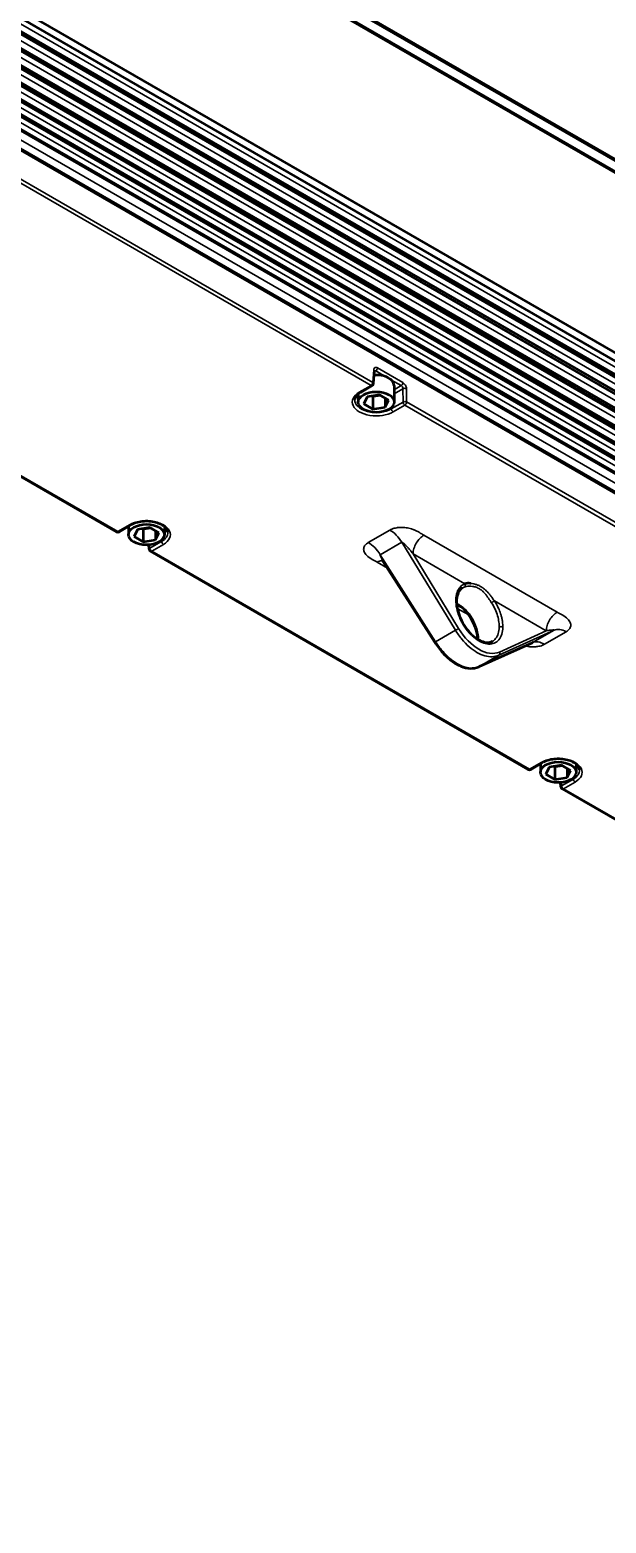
# Model space of a CAD drawing. Header units: millimetres. Extents: x 0 to 3000, y 0 to 3000.
# Drawn here: x 2235.2 to 2348.1, y 497.6 to 790.1 of the extents above; entities that cross this region are included whole.
import ezdxf

# ---------------------------------------------------------------- set-up
doc = ezdxf.new("R2010")
doc.units = ezdxf.units.MM
doc.layers.add('Visible (ANSI)', color=7, linetype='Continuous', lineweight=50)
doc.layers.add('Visible Narrow (ANSI)', color=7, linetype='Continuous', lineweight=35)

msp = doc.modelspace()

# ---------------------------------------------------------------- linework, layer by layer
at = {"layer": 'Visible (ANSI)'}
for p, q in [((1993.4059, 970.4767), (2700.5127, 562.2284)), ((1996.8943, 966.0764), (2702.5868, 558.6446)), ((1997.3616, 930.3287), (2703.0542, 522.8969)), ((2701.5361, 519.5313), (1994.6941, 927.6267)), ((2701.8845, 521.9415), (1996.1919, 929.3733)), ((2701.233, 516.448), (1994.3325, 924.5771)), ((2700.8872, 513.3193), (1993.9632, 921.462)), ((2700.4517, 510.1614), (1993.5849, 918.2711)), ((2700.2323, 506.9877), (1993.3261, 915.1202)), ((2700.2323, 504.0721), (1993.3212, 912.2074)), ((2700.2323, 501.1222), (1993.3212, 909.2575)), ((2200.947, 785.3629), (2491.1685, 617.8035)), ((2300.8213, 746.9568), (2300.8212, 746.9568)), ((2301.6696, 746.4671), (2301.6695, 746.4671)), ((2303.005, 745.6961), (2303.005, 745.696)), ((2303.5567, 745.3775), (2303.5567, 745.3776)), ((2178.9281, 734.1045), (2252.2068, 691.797)), ((2302.5261, 720.8116), (2302.7145, 723.282)), ((2302.5742, 723.5522), (2302.5741, 723.5522)), ((2302.6169, 723.7228), (2302.617, 723.7228)), ((2302.6169, 723.7227), (2302.617, 723.7227)), ((2299.9782, 719.0891), (2302.2775, 720.4166)), ((2306.5403, 720.4676), (2306.5403, 717.2016)), ((2299.5403, 718.7907), (2299.5403, 717.2016)), ((2301.2726, 718.2222), (2300.6255, 716.828)), ((2302.3933, 715.8074), (2300.6255, 716.828)), ((2303.6874, 718.5958), (2301.2726, 718.2222)), ((2302.3933, 718.2569), (2302.2038, 718.3663)), ((2303.8769, 718.4864), (2302.3933, 718.2569)), ((2302.3933, 718.2569), (2302.3933, 715.8074)), ((2303.6874, 718.5958), (2305.4552, 717.5752)), ((2304.8081, 717.9487), (2304.8081, 716.181)), ((2304.8081, 716.181), (2305.4552, 717.5752)), ((2302.3933, 715.8074), (2304.8081, 716.181)), ((2252.7068, 691.797), (2255.0062, 693.1245)), ((2254.5683, 692.8717), (2254.5683, 691.237)), ((2256.3006, 692.2576), (2255.6535, 690.8634)), ((2257.4213, 689.8428), (2255.6535, 690.8634)), ((2258.7154, 692.6312), (2256.3006, 692.2576)), ((2257.4213, 692.2923), (2257.2318, 692.4017)), ((2258.9049, 692.5218), (2257.4213, 692.2923)), ((2257.4213, 692.2923), (2257.4213, 689.8428)), ((2257.4213, 689.8428), (2259.8361, 690.2164)), ((2258.7154, 692.6312), (2260.4832, 691.6106)), ((2259.8361, 691.9841), (2259.8361, 690.2164)), ((2259.8361, 690.2164), (2260.4832, 691.6106)), ((2261.5683, 692.8261), (2261.5683, 691.237)), ((2258.5826, 688.3681), (2258.5177, 689.233)), ((2258.8312, 687.9724), (2332.817, 645.2567)), ((2314.4938, 670.1548), (2304.4194, 686.0038)), ((2320.1559, 681.5058), (2320.1564, 681.5056)), ((2320.4744, 681.322), (2320.4745, 681.322)), ((2320.844, 681.1086), (2320.844, 681.1086)), ((2325.1202, 678.6397), (2325.1205, 678.6396)), ((2318.6672, 677.7202), (2318.6669, 677.7204)), ((2326.4318, 677.8825), (2326.4319, 677.8824)), ((2327.7003, 673.1831), (2327.7003, 673.1831)), ((2327.7175, 673.1778), (2327.7173, 673.1779)), ((2327.8313, 673.1074), (2327.8312, 673.1075)), ((2327.8314, 673.112), (2327.8313, 673.1121)), ((2337.0171, 674.5516), (2337.0171, 674.5516)), ((2333.6153, 670.0717), (2323.1198, 665.3489)), ((2340.6127, 672.4757), (2340.6134, 672.4752)), ((2322.3295, 668.4527), (2322.3295, 668.4527)), ((2333.317, 645.2567), (2335.6164, 646.5842)), ((2335.1785, 646.3314), (2335.1785, 644.6967)), ((2336.9108, 645.7173), (2336.2637, 644.3231)), ((2338.0315, 643.3025), (2336.2637, 644.3231)), ((2339.3256, 646.0909), (2336.9108, 645.7173)), ((2338.0315, 645.752), (2337.842, 645.8614)), ((2339.515, 645.9815), (2338.0315, 645.752)), ((2338.0315, 645.752), (2338.0315, 643.3025)), ((2338.0315, 643.3025), (2340.4463, 643.6761)), ((2339.3256, 646.0909), (2341.0933, 645.0703)), ((2340.4463, 645.4438), (2340.4463, 643.6761)), ((2340.4463, 643.6761), (2341.0933, 645.0703)), ((2342.1785, 646.2858), (2342.1785, 644.6967)), ((2339.1927, 641.8277), (2339.1279, 642.6927)), ((2339.4413, 641.4321), (2412.7201, 599.1246))]:
    msp.add_line(p, q, dxfattribs=at)
for centre, start, end in [((2302.0275, 720.8496), 300, 355.637023), ((2252.4568, 692.23), 240, 300), ((2259.0812, 688.4054), 184.287627, 240), ((2333.067, 645.6897), 240, 300), ((2339.6913, 641.8651), 184.287627, 240)]:
    msp.add_arc(centre, 0.5, start, end, dxfattribs=at)
for centre, major_axis, ratio, start_param, end_param in [((2333.5873, 727.1445), (-2.15, 0), 0.57735027, 4.9628497, 4.96291165), ((2333.5873, 727.1445), (2.15, 0), 0.57735027, 6.03266237, 6.03272432), ((2303.0403, 720.4676), (3.5, 0), 0.57735027, 0, 1.68168035), ((2302.216, 723.3201), (0.4986, -0.038), 0.58628494, 0, 0.00021586)]:
    msp.add_ellipse(centre, major_axis=major_axis, ratio=ratio, start_param=start_param, end_param=end_param, dxfattribs=at)
for centre in [(2303.0403, 717.2016), (2258.0683, 691.237), (2338.6785, 644.6967)]:
    msp.add_ellipse(centre, major_axis=(-3.5, 0), ratio=0.57735027, dxfattribs=at)
for points, knots in [([(2302.7279, 723.3479), (2302.7279, 723.3479), (2302.7267, 723.3457), (2302.7216, 723.3305), (2302.7167, 723.3104), (2302.7145, 723.2821)], [0.029042018, 0.029042018, 0.029042018, 0.029042018, 0.0384539349, 0.0384539349, 0.0549774322, 0.0549774322, 0.0549774322, 0.0549774322]), ([(2299.9782, 719.0891), (2299.8316, 719.0045), (2299.6982, 718.9147), (2299.4606, 718.7289), (2299.3565, 718.6327), (2299.1787, 718.4385), (2299.1052, 718.3405), (2298.9877, 718.1465), (2298.9437, 718.0505), (2298.882, 717.8622), (2298.8643, 717.7698), (2298.8584, 717.678)], [0, 0, 0, 0, 0.149666356, 0.149666356, 0.299332712, 0.299332712, 0.448999068, 0.448999068, 0.598665424, 0.598665424, 0.74833178, 0.74833178, 0.74833178, 0.74833178]), ([(2262.2503, 691.7134), (2262.2336, 691.9733), (2262.1219, 692.2459), (2261.7113, 692.7236), (2261.4705, 692.9229), (2260.8829, 693.2719), (2260.5407, 693.4229), (2259.7797, 693.6627), (2259.3603, 693.7509), (2258.4876, 693.8512), (2258.034, 693.8627), (2257.1431, 693.8062), (2256.706, 693.7382), (2255.8981, 693.5323), (2255.5269, 693.3949), (2255.1374, 693.1978), (2255.0705, 693.1617), (2255.0062, 693.1245)], [3.9640572, 3.9640572, 3.9640572, 3.9640572, 4.38766095, 4.38766095, 4.69830222, 4.69830222, 4.99817432, 4.99817432, 5.30123491, 5.30123491, 5.60713003, 5.60713003, 5.9134024, 5.9134024, 6.21745316, 6.21745316, 6.28318531, 6.28318531, 6.28318531, 6.28318531]), ([(2304.416, 686.0093), (2304.3772, 686.0699), (2304.3381, 686.1254), (2304.2667, 686.2186), (2304.2341, 686.2574), (2304.1661, 686.333), (2304.1385, 686.3584), (2304.1233, 686.3717), (2304.1215, 686.3732), (2304.1215, 686.3732)], [0.000892729, 0.000892729, 0.000892729, 0.000892729, 0.029581077, 0.029581077, 0.056197911, 0.056197911, 0.095876529, 0.095876529, 0.107851993, 0.107851993, 0.107851993, 0.107851993]), ([(2321.5492, 681.6848), (2321.5074, 681.6892), (2321.4663, 681.6929), (2321.426, 681.6959), (2321.2663, 681.7077), (2321.1179, 681.7093), (2320.9795, 681.7025), (2320.9388, 681.7005), (2320.8989, 681.6978), (2320.8599, 681.6944), (2320.697, 681.6801), (2320.5483, 681.6535), (2320.4139, 681.6154)], [0.8, 0.8, 0.8, 0.8, 0.818218115, 0.818218115, 0.818218115, 0.890311709, 0.890311709, 0.890311709, 0.911496938, 0.911496938, 0.911496938, 1, 1, 1, 1]), ([(2319.938, 680.8132), (2319.6039, 680.6201), (2319.3232, 680.3083), (2318.9406, 679.4924), (2318.8237, 678.9998), (2318.7894, 678.3776), (2318.7868, 678.3047), (2318.7857, 678.2309)], [0, 0, 0, 0, 0.2353689, 0.2353689, 0.447699664, 0.447699664, 0.475382568, 0.475382568, 0.475382568, 0.475382568]), ([(2318.7857, 678.2309), (2318.7781, 677.7246), (2318.8395, 677.1631), (2319.0939, 676.027), (2319.2885, 675.4383), (2319.7902, 674.2912), (2320.1054, 673.7192), (2320.8147, 672.6712), (2321.2177, 672.1822), (2322.0565, 671.3506), (2322.5032, 670.9964), (2323.3712, 670.4683), (2323.8048, 670.2848), (2324.5979, 670.0961), (2324.9677, 670.0872), (2325.4794, 670.1923), (2325.6556, 670.2586), (2325.8185, 670.352)], [0, 0, 0, 0, 0.18998798, 0.18998798, 0.37809609, 0.37809609, 0.56919177, 0.56919177, 0.76068625, 0.76068625, 0.95152536, 0.95152536, 1.13989818, 1.13989818, 1.32780805, 1.32780805, 1.44258564, 1.44258564, 1.44258564, 1.44258564]), ([(2321.2443, 675.4005), (2320.9571, 675.8252), (2320.6048, 676.2069), (2319.8207, 676.9225), (2319.3752, 677.2545), (2318.9015, 677.5696), (2318.854, 677.6008), (2318.8066, 677.6313)], [0, 0, 0, 0, 0.154417656, 0.154417656, 0.327652199, 0.327652199, 0.346997517, 0.346997517, 0.346997517, 0.346997517]), ([(2322.9289, 670.7374), (2322.9105, 671.1809), (2322.839, 671.6632), (2322.5799, 672.7095), (2322.3747, 673.2901), (2321.8721, 674.3841), (2321.575, 674.9114), (2321.2443, 675.4006)], [0.018839006, 0.018839006, 0.018839006, 0.018839006, 0.18506465, 0.18506465, 0.373278048, 0.373278048, 0.551075356, 0.551075356, 0.551075356, 0.551075356]), ([(2314.4938, 670.1548), (2314.9509, 669.4357), (2315.4658, 668.7579), (2316.5717, 667.5383), (2317.1626, 666.9965), (2318.378, 666.0931), (2319.0023, 665.7313), (2320.2435, 665.2218), (2320.8609, 665.0738), (2322.0455, 665.0226), (2322.6137, 665.1212), (2323.1198, 665.3489)], [0.8426494, 0.8426494, 0.8426494, 0.8426494, 1.13390803, 1.13390803, 1.42516667, 1.42516667, 1.7164253, 1.7164253, 2.00768394, 2.00768394, 2.29894033, 2.29894033, 2.29894033, 2.29894033]), ([(2333.6976, 670.1035), (2333.6976, 670.1035), (2333.6973, 670.1034), (2333.6939, 670.1025), (2333.6841, 670.0994), (2333.656, 670.0891), (2333.6371, 670.0815), (2333.6157, 670.0718)], [0.3704836042, 0.3704836042, 0.3704836042, 0.3704836042, 0.3737468937, 0.3737468937, 0.3911451298, 0.3911451298, 0.4095024998, 0.4095024998, 0.4095024998, 0.4095024998]), ([(2342.8604, 645.1731), (2342.8437, 645.433), (2342.7321, 645.7056), (2342.3214, 646.1833), (2342.0807, 646.3826), (2341.4931, 646.7316), (2341.1508, 646.8826), (2340.3898, 647.1224), (2339.9705, 647.2106), (2339.0978, 647.3109), (2338.6441, 647.3224), (2337.7533, 647.2659), (2337.3162, 647.1979), (2336.5082, 646.992), (2336.1371, 646.8546), (2335.7476, 646.6575), (2335.6807, 646.6214), (2335.6164, 646.5842)], [3.9640572, 3.9640572, 3.9640572, 3.9640572, 4.38766095, 4.38766095, 4.69830222, 4.69830222, 4.99817432, 4.99817432, 5.30123491, 5.30123491, 5.60713003, 5.60713003, 5.9134024, 5.9134024, 6.21745316, 6.21745316, 6.28318531, 6.28318531, 6.28318531, 6.28318531])]:
    msp.add_open_spline(points, degree=3, knots=knots, dxfattribs=at)
for points in [[(2319.938, 680.8132), (2319.9382, 680.8134), (2319.9385, 680.8135), (2319.9387, 680.8136)], [(2325.825, 670.3559), (2325.8229, 670.3546), (2325.8207, 670.3534), (2325.8185, 670.3521)], [(2333.6153, 670.0717), (2333.6154, 670.0718), (2333.6155, 670.0718), (2333.6157, 670.0719)]]:
    msp.add_open_spline(points, degree=3, dxfattribs=at)
at = {"layer": 'Visible Narrow (ANSI)'}
for p, q in [((2700.8935, 561.6464), (1993.7867, 969.8947)), ((2702.8795, 558.1719), (1997.187, 965.6037)), ((1994.9791, 930.0307), (2701.9799, 521.8436)), ((1994.6471, 927.2306), (2701.7335, 518.994)), ((1994.852, 928.959), (2701.5577, 520.9423)), ((1994.3224, 924.1459), (2701.4291, 515.8976)), ((1994.4928, 925.9293), (2701.2812, 517.8649)), ((1994.6202, 927.0033), (2701.7122, 518.7636)), ((1994.127, 922.8438), (2700.9532, 514.7576)), ((1994.2994, 923.9274), (2701.4062, 515.679)), ((1993.7508, 919.6706), (2700.6, 511.571)), ((1993.9407, 920.7109), (2701.0475, 512.4626)), ((1993.9751, 921.0039), (2701.0818, 512.7556)), ((1993.395, 916.4934), (2700.1845, 508.4283)), ((1993.5041, 917.546), (2700.6109, 509.2977)), ((2700.6462, 509.5955), (1993.5394, 917.8438)), ((1993.3212, 913.4748), (2700.0715, 505.4323)), ((2700.4341, 506.5418), (1993.3273, 914.7901)), ((1993.3273, 914.5904), (2700.4341, 506.3422)), ((1993.3212, 910.5249), (2700.0715, 502.4825)), ((2700.4341, 503.6261), (1993.3273, 911.8744)), ((1993.3273, 911.6406), (2700.4341, 503.3923)), ((2700.4341, 500.6763), (1993.3273, 908.9246)), ((1993.3273, 907.1185), (2700.4341, 498.8702)), ((2699.7269, 497.6455), (1992.6486, 905.8774)), ((2491.2718, 617.5602), (2201.0503, 785.1196)), ((2229.1021, 763.3469), (2302.3808, 721.0394)), ((2302.0275, 720.4414), (2228.7488, 762.7489)), ((2179.1781, 734.1292), (2252.4553, 691.8264)), ((2302.5693, 723.5098), (2302.3808, 721.0394)), ((2302.9455, 723.2914), (2302.7046, 723.1523)), ((2304.8269, 722.2052), (2302.9455, 723.2914)), ((2303.2988, 723.8894), (2308.2847, 721.0108)), ((2299.7282, 719.1139), (2302.0275, 720.4414)), ((2307.9314, 720.4128), (2306.0501, 721.499)), ((2306.5403, 719.6097), (2307.9314, 720.4128)), ((2308.261, 719.8086), (2306.5403, 718.8152)), ((2308.261, 719.8086), (2308.2988, 717.2076)), ((2309.0052, 717.2148), (2308.9674, 719.8159)), ((2305.9994, 715.88), (2308.2988, 717.2076)), ((2308.6518, 716.6168), (2306.3525, 715.2893)), ((2382.63, 673.9022), (2308.6518, 716.6168)), ((2309.0052, 717.2148), (2382.991, 674.4991)), ((2305.9891, 716.1131), (2305.9994, 715.88)), ((2252.4553, 691.8264), (2254.7562, 693.1493)), ((2301.4922, 689.6941), (2305.7127, 692.1308)), ((2312.3719, 691.1145), (2338.4662, 676.0488)), ((2258.7281, 688.5879), (2258.6787, 689.2472)), ((2258.7281, 688.5879), (2261.0274, 689.9154)), ((2261.3805, 689.3247), (2259.0889, 687.9965)), ((2259.089, 687.9964), (2333.0655, 645.2861)), ((2261.0274, 689.9154), (2261.0171, 690.1485)), ((2308.0653, 689.7375), (2303.8448, 687.3008)), ((2314.6806, 670.2541), (2303.8448, 687.3008)), ((2308.0653, 689.7375), (2318.5689, 672.4991)), ((2320.4139, 681.6154), (2310.2507, 687.4831)), ((2319.1578, 672.865), (2310.2507, 687.4831)), ((2305.2509, 684.6958), (2303.2526, 685.8495)), ((2324.574, 680.2573), (2324.5737, 680.2574)), ((2318.6527, 677.9065), (2318.6525, 677.9066)), ((2321.1732, 675.503), (2318.9232, 676.802)), ((2336.3452, 672.4174), (2326.182, 678.2852)), ((2321.5855, 675.2649), (2321.5854, 675.265)), ((2337.2623, 674.921), (2337.2624, 674.921)), ((2314.6806, 670.2541), (2318.5689, 672.4991)), ((2333.6536, 670.0907), (2323.1499, 665.3644)), ((2327.0383, 667.6093), (2337.874, 672.5274)), ((2336.3452, 672.4174), (2327.1565, 668.2469)), ((2327.6365, 671.7713), (2327.6364, 671.7714)), ((2333.6536, 670.0907), (2337.874, 672.5274)), ((2340.2266, 672.2042), (2336.0062, 669.7675)), ((2322.3434, 668.4436), (2322.3434, 668.4436)), ((2327.0383, 667.6093), (2323.1499, 665.3644)), ((2332.1946, 669.4308), (2332.1938, 669.4303)), ((2333.0655, 645.2861), (2335.3664, 646.609)), ((2341.6376, 643.3751), (2341.6273, 643.6082)), ((2339.3383, 642.0476), (2339.2888, 642.7069)), ((2339.3383, 642.0476), (2341.6376, 643.3751)), ((2341.9907, 642.7844), (2339.6991, 641.4562)), ((2339.6992, 641.4561), (2412.9685, 599.154))]:
    msp.add_line(p, q, dxfattribs=at)
for centre, major_axis, ratio, start_param, end_param in [((2302.216, 723.3201), (0.4986, -0.038), 0.58628494, 0.00021591, 0.82878149), ((2302.9455, 723.6997), (-0.25, -0.433), 0.57735027, 0.78539738, 2.32131032), ((2302.0275, 720.8496), (0.25, 0.433), 0.57735027, 3.92699082, 5.46288056), ((2302.0275, 720.8496), (0.25, -0.433), 0.57735027, 5.49778714, 6.28318531), ((2302.0275, 720.8496), (0.4986, -0.038), 0.58628494, 0, 0.82880449), ((2307.9314, 720.8211), (0.25, 0.433), 0.57735027, 3.92699529, 5.46289863), ((2308.6141, 719.6261), (-0.4999, -0.0073), 0.52588929, 3.91991518, 5.48886221), ((2303.0403, 717.2016), (-4.6841, 0), 0.57735027, 5.49778714, 8.6393798), ((2303.0403, 717.5885), (-4.1848, 0), 0.57735027, 6.24611892, 8.6393798), ((2299.7282, 719.5221), (0.25, -0.433), 0.57735027, 5.49778714, 6.28318531), ((2308.6518, 717.0251), (0.4999, 0.0073), 0.52588929, 0.77830026, 2.34727009), ((2308.6518, 717.0251), (-0.25, 0.433), 0.57735027, 0.83775804, 2.35619449), ((2308.6518, 717.0251), (-0.25, -0.433), 0.57735027, 0.78539816, 2.32128791), ((2306.3525, 715.6975), (0.25, -0.433), 0.57735027, 3.97935069, 5.49778714), ((2258.0683, 691.237), (4.6841, 0), 0.57735027, 5.49778714, 8.6393798), ((2254.7562, 693.5575), (0.25, -0.433), 0.57735027, 5.49778714, 6.28318531), ((2252.4568, 692.23), (-0.25, -0.433), 0.57735027, 0, 0.78539816), ((2252.4568, 692.23), (0.25, -0.433), 0.57735027, 5.49778714, 6.28318531), ((2258.0683, 691.6239), (4.1848, 0), 0.57735027, 5.49778714, 6.32025169), ((2305.7127, 688.0483), (-2.5, 4.3301), 0.57735027, 4.76973969, 5.49778714), ((2259.0812, 688.4054), (-0.4986, -0.0374), 0.5661326, 5.45589936, 6.28318531), ((2259.0812, 688.4054), (0.25, -0.433), 0.57735027, 3.97935069, 5.49778714), ((2259.0812, 688.4054), (-0.25, -0.433), 0.57735027, 0, 0.78539816), ((2261.3805, 689.733), (-0.25, 0.433), 0.57735027, 0.83775804, 2.35619449), ((2301.4922, 685.6116), (2.5, -4.3301), 0.57735027, 1.62814704, 2.35619449), ((2318.8042, 672.668), (0.427, 0.2602), 0.05348432, 4.0964852, 5.65453348), ((2323.2354, 675.78), (4.1367, -7.4241), 0.58733807, 4.77852086, 6.23481591), ((2340.2266, 668.1217), (-2.5, 4.3301), 0.57735027, 5.49778714, 6.22583459), ((2314.9158, 670.423), (-0.422, -0.2682), 0.04007304, 0.00001276, 0.95425082), ((2336.0062, 665.685), (-2.5, 4.3301), 0.57735027, 5.49778714, 6.22583459), ((2326.803, 668.0499), (0.2067, -0.4553), 0.80839505, 0.07943703, 1.63747499), ((2322.9146, 665.8049), (0.2052, -0.456), 0.82180579, 0, 0.08232467), ((2338.6785, 644.6967), (4.6841, 0), 0.57735027, 5.49778714, 8.6393798), ((2335.3664, 647.0172), (0.25, -0.433), 0.57735027, 5.49778714, 6.28318531), ((2333.067, 645.6897), (-0.25, -0.433), 0.57735027, 0, 0.78539816), ((2333.067, 645.6897), (0.25, -0.433), 0.57735027, 5.49778714, 6.28318531), ((2338.6785, 645.0836), (4.1848, 0), 0.57735027, 5.49778714, 6.32025169), ((2339.6913, 641.8651), (-0.4986, -0.0374), 0.5661326, 5.45589936, 6.28318531), ((2339.6913, 641.8651), (0.25, -0.433), 0.57735027, 3.97935069, 5.49778714), ((2339.6913, 641.8651), (-0.25, -0.433), 0.57735027, 0, 0.78539816), ((2341.9907, 643.1927), (-0.25, 0.433), 0.57735027, 0.83775804, 2.35619449)]:
    msp.add_ellipse(centre, major_axis=major_axis, ratio=ratio, start_param=start_param, end_param=end_param, dxfattribs=at)
for points, knots in [([(2303.2988, 723.8894), (2303.204, 723.9421), (2303.0282, 724.0039), (2302.794, 723.9635), (2302.6276, 723.7954), (2302.5793, 723.6171), (2302.5693, 723.5098)], [0, 0, 0, 0, 0.25, 0.5, 0.75, 0.99998113, 0.99998113, 0.99998113, 0.99998113]), ([(2302.7212, 723.327), (2302.7258, 723.3286), (2302.7305, 723.3301), (2302.7353, 723.3313), (2302.7518, 723.3357), (2302.7691, 723.338), (2302.787, 723.3381), (2302.8037, 723.3383), (2302.8209, 723.3366), (2302.8384, 723.3332), (2302.8556, 723.3298), (2302.873, 723.3247), (2302.8906, 723.3179), (2302.9089, 723.3108), (2302.9273, 723.302), (2302.9455, 723.2914)], [0.559804132, 0.559804132, 0.559804132, 0.559804132, 0.591083148, 0.591083148, 0.591083148, 0.699025802, 0.699025802, 0.699025802, 0.799407975, 0.799407975, 0.799407975, 0.897823619, 0.897823619, 0.897823619, 1, 1, 1, 1]), ([(2307.9314, 720.4128), (2308.0208, 720.3612), (2308.1076, 720.2669), (2308.1681, 720.1561), (2308.2285, 720.0453), (2308.2626, 719.9179), (2308.261, 719.8086)], [0.000003515, 0.000003515, 0.000003515, 0.000003515, 0.5, 0.5, 0.5, 1, 1, 1, 1]), ([(2308.9674, 719.8159), (2308.9658, 719.93), (2308.927, 720.1583), (2308.7771, 720.5094), (2308.5529, 720.8133), (2308.3795, 720.956), (2308.2847, 721.0108)], [0.000035716, 0.000035716, 0.000035716, 0.000035716, 0.25, 0.5, 0.75, 1, 1, 1, 1]), ([(2312.3719, 691.1145), (2312.1974, 691.2152), (2312.0207, 691.3358), (2311.8072, 691.4714), (2311.7265, 691.5227), (2311.6406, 691.5762), (2311.5453, 691.6323), (2311.5102, 691.653), (2311.4743, 691.674), (2311.4372, 691.6953), (2311.2971, 691.7758), (2311.1424, 691.8604), (2310.9788, 691.9416), (2310.8132, 692.0237), (2310.6383, 692.1025), (2310.4621, 692.1732), (2310.4033, 692.1968), (2310.3444, 692.2195), (2310.2854, 692.2413), (2310.1689, 692.2844), (2310.0513, 692.3235), (2309.9349, 692.3586), (2309.5943, 692.4613), (2309.264, 692.5294), (2308.9568, 692.5766), (2308.9434, 692.5787), (2308.93, 692.5807), (2308.9167, 692.5827), (2308.5783, 692.6327), (2308.2706, 692.6553), (2307.9449, 692.6512), (2307.8896, 692.6505), (2307.834, 692.649), (2307.7777, 692.6465), (2307.5452, 692.6362), (2307.2984, 692.6133), (2307.0653, 692.5771), (2306.8962, 692.5509), (2306.7342, 692.5178), (2306.5852, 692.4804), (2306.2309, 692.3915), (2305.9591, 692.273), (2305.7127, 692.1308)], [0, 0, 0, 0, 0.120958452, 0.120958452, 0.120958452, 0.166666667, 0.166666667, 0.166666667, 0.18351393, 0.18351393, 0.18351393, 0.24728406, 0.24728406, 0.24728406, 0.311820336, 0.311820336, 0.311820336, 0.333333333, 0.333333333, 0.333333333, 0.375797699, 0.375797699, 0.375797699, 0.5, 0.5, 0.5, 0.505426963, 0.505426963, 0.505426963, 0.64329538, 0.64329538, 0.64329538, 0.666666667, 0.666666667, 0.666666667, 0.76326386, 0.76326386, 0.76326386, 0.833333333, 0.833333333, 0.833333333, 0.999999992, 0.999999992, 0.999999992, 0.999999992]), ([(2312.3719, 691.1145), (2312.0972, 690.956), (2311.8226, 690.7351), (2311.5685, 690.4682), (2311.3144, 690.2015), (2311.0807, 689.8888), (2310.8848, 689.5535), (2310.689, 689.2183), (2310.531, 688.8604), (2310.4226, 688.5065), (2310.3142, 688.1527), (2310.2555, 687.8029), (2310.2507, 687.4831)], [0, 0, 0, 0, 0.25005877, 0.25005877, 0.25005877, 0.5000371, 0.5000371, 0.5000371, 0.75001542, 0.75001542, 0.75001542, 1, 1, 1, 1]), ([(2301.4922, 689.6941), (2301.2354, 689.5458), (2300.8249, 689.2196), (2300.5356, 688.4976), (2300.6402, 687.9078), (2301.072, 687.168), (2302.2766, 686.3227), (2302.963, 686.0168), (2303.2526, 685.8495)], [0.000000009, 0.000000009, 0.000000009, 0.000000009, 0.166666667, 0.333333333, 0.5, 0.666666667, 0.833333333, 1, 1, 1, 1]), ([(2304.4194, 686.0038), (2304.3854, 686.0574), (2304.3201, 686.1623), (2304.2368, 686.301), (2304.1644, 686.4264), (2304.1022, 686.5385), (2304.0486, 686.6384), (2304.0031, 686.7265), (2303.9647, 686.8045), (2303.9337, 686.8702), (2303.9048, 686.9363), (2303.8938, 686.9605), (2303.8381, 687.105), (2303.8159, 687.1927), (2303.8108, 687.2453), (2303.8297, 687.2828), (2303.8448, 687.3008)], [0.336742736, 0.336742736, 0.336742736, 0.336742736, 0.380952381, 0.428571429, 0.476190476, 0.523809524, 0.571428571, 0.619047619, 0.666666667, 0.714285714, 0.761904762, 0.80952381, 0.857142857, 0.904761905, 0.952380952, 1, 1, 1, 1]), ([(2303.2526, 685.8495), (2303.5272, 686.008), (2303.8018, 686.1042), (2304.0559, 686.1309), (2304.1513, 686.1409), (2304.2438, 686.1411), (2304.3325, 686.1317)], [0, 0, 0, 0, 0.249995077, 0.249995077, 0.249995077, 0.343811414, 0.343811414, 0.343811414, 0.343811414]), ([(2320.4139, 681.6154), (2320.0438, 681.4834), (2319.7334, 681.2723), (2319.4741, 680.9801), (2319.2148, 680.6879), (2319.0065, 680.3146), (2318.8646, 679.888), (2318.7228, 679.4613), (2318.6475, 678.9813), (2318.6392, 678.4356)], [0, 0, 0, 0, 0.33333333, 0.33333333, 0.33333333, 0.66666667, 0.66666667, 0.66666667, 1, 1, 1, 1]), ([(2320.2822, 680.9724), (2320.2951, 680.9799), (2320.3349, 681.0067), (2320.3917, 681.0656), (2320.4401, 681.1526), (2320.4671, 681.2424), (2320.4783, 681.339), (2320.4705, 681.4503), (2320.4451, 681.5447), (2320.4218, 681.5989), (2320.4139, 681.6154)], [0, 0, 0, 0, 0.0652391, 0.21015935, 0.3550796, 0.49999985, 0.6449201, 0.78984035, 0.93476061, 1, 1, 1, 1]), ([(2326.182, 678.2852), (2326.0815, 678.4228), (2325.9832, 678.5583), (2325.8861, 678.6909), (2325.8556, 678.7326), (2325.8252, 678.774), (2325.7948, 678.8152), (2325.7125, 678.9269), (2325.6309, 679.0363), (2325.5495, 679.1429), (2325.4411, 679.2851), (2325.333, 679.4223), (2325.2242, 679.5538), (2325.2051, 679.577), (2325.186, 679.5999), (2325.1668, 679.6227), (2325.0228, 679.7935), (2324.8769, 679.9542), (2324.7271, 680.1062), (2324.6985, 680.1352), (2324.6698, 680.1639), (2324.6409, 680.1923), (2324.5082, 680.3227), (2324.3721, 680.4467), (2324.2312, 680.5648), (2324.2255, 680.5696), (2324.2198, 680.5743), (2324.2141, 680.5791), (2324.0238, 680.7373), (2323.8251, 680.8841), (2323.6086, 681.0169), (2323.4278, 681.1279), (2323.2344, 681.2291), (2323.025, 681.3159), (2322.9785, 681.3352), (2322.9313, 681.354), (2322.8834, 681.3722), (2322.6425, 681.4638), (2322.3852, 681.5394), (2322.1334, 681.5931), (2322.1278, 681.5942), (2322.1223, 681.5954), (2322.1168, 681.5966), (2321.9205, 681.6377), (2321.7282, 681.666), (2321.5492, 681.6848)], [0, 0, 0, 0, 0.060428994, 0.060428994, 0.060428994, 0.07945451, 0.07945451, 0.07945451, 0.131135959, 0.131135959, 0.131135959, 0.2, 0.2, 0.2, 0.21211071, 0.21211071, 0.21211071, 0.303000642, 0.303000642, 0.303000642, 0.320341826, 0.320341826, 0.320341826, 0.4, 0.4, 0.4, 0.403220104, 0.403220104, 0.403220104, 0.510432783, 0.510432783, 0.510432783, 0.6, 0.6, 0.6, 0.619869184, 0.619869184, 0.619869184, 0.719831934, 0.719831934, 0.719831934, 0.722031253, 0.722031253, 0.722031253, 0.8, 0.8, 0.8, 0.8]), ([(2320.2823, 680.9724), (2320.4109, 681.0183), (2320.7109, 681.099), (2321.2548, 681.1598), (2321.9056, 681.1263), (2322.6066, 680.9541), (2323.2645, 680.6358), (2323.8244, 680.2172), (2324.288, 679.7513), (2324.6816, 679.267), (2325.0238, 678.7874), (2325.3257, 678.332), (2325.5165, 678.0371), (2325.6066, 677.8984)], [0.000012326, 0.000012326, 0.000012326, 0.000012326, 0.083586716, 0.177344629, 0.285135663, 0.402700862, 0.516885073, 0.618714578, 0.710914789, 0.794648964, 0.871026164, 0.939683068, 1, 1, 1, 1]), ([(2318.7857, 678.2309), (2318.7857, 678.2318), (2318.7858, 678.2421), (2318.7841, 678.262), (2318.7733, 678.302), (2318.7442, 678.3534), (2318.6927, 678.4018), (2318.6527, 678.4277), (2318.6393, 678.4356)], [0.493742837, 0.493742837, 0.493742837, 0.493742837, 0.499999822, 0.572121738, 0.644243654, 0.788487486, 0.932731317, 0.999936794, 0.999936794, 0.999936794, 0.999936794]), ([(2321.4366, 675.4909), (2321.2339, 675.7902), (2320.7895, 676.3118), (2320.0766, 676.9405), (2319.4142, 677.4275), (2318.9969, 677.6974), (2318.8005, 677.8175), (2318.7938, 677.8216)], [0, 0, 0, 0, 0.131673562, 0.249490755, 0.355760624, 0.452152348, 0.455554245, 0.455554245, 0.455554245, 0.455554245]), ([(2325.6066, 677.8984), (2325.6202, 677.906), (2325.6644, 677.9312), (2325.7435, 677.9785), (2325.8227, 678.0285), (2325.8822, 678.0674), (2325.9239, 678.0951), (2325.9646, 678.1228), (2326.02, 678.1614), (2326.0881, 678.2105), (2326.1462, 678.2554), (2326.1743, 678.2787), (2326.182, 678.2852)], [0, 0, 0, 0, 0.06780947, 0.21321393, 0.35861838, 0.4313206, 0.50402283, 0.57672506, 0.64942728, 0.79483174, 0.94023619, 1, 1, 1, 1]), ([(2325.6066, 677.8984), (2325.873, 677.4881), (2326.3436, 676.6336), (2326.8307, 675.3356), (2327.0855, 674.1548), (2327.1296, 673.4483), (2327.1246, 673.1353)], [0, 0, 0, 0, 0.27565957, 0.54136978, 0.78690464, 1, 1, 1, 1]), ([(2327.8316, 673.1283), (2327.8369, 673.4753), (2327.814, 673.8275), (2327.7647, 674.1871), (2327.7365, 674.3933), (2327.6995, 674.6019), (2327.6533, 674.8138), (2327.6057, 675.0324), (2327.5489, 675.2543), (2327.4832, 675.4772), (2327.3741, 675.8474), (2327.2404, 676.2203), (2327.0867, 676.585), (2327.0439, 676.6866), (2326.9994, 676.7876), (2326.9533, 676.8879), (2326.7343, 677.3643), (2326.4792, 677.8281), (2326.182, 678.2852)], [0, 0, 0, 0, 0.21189504, 0.21189504, 0.21189504, 0.33333333, 0.33333333, 0.33333333, 0.45858154, 0.45858154, 0.45858154, 0.66666667, 0.66666667, 0.66666667, 0.72467378, 0.72467378, 0.72467378, 1, 1, 1, 1]), ([(2338.4662, 676.0488), (2338.1916, 675.8902), (2337.917, 675.6694), (2337.6629, 675.4026), (2337.4088, 675.1358), (2337.1751, 674.8232), (2336.9793, 674.4879), (2336.7835, 674.1526), (2336.6255, 673.7947), (2336.5171, 673.4409), (2336.4087, 673.087), (2336.35, 672.7372), (2336.3452, 672.4174)], [0, 0, 0, 0, 0.24999508, 0.24999508, 0.24999508, 0.49999461, 0.49999461, 0.49999461, 0.74999415, 0.74999415, 0.74999415, 1, 1, 1, 1]), ([(2340.2266, 672.2042), (2340.4835, 672.3525), (2340.894, 672.6786), (2341.1833, 673.4007), (2341.0787, 673.9904), (2340.6468, 674.7302), (2339.4423, 675.5756), (2338.7558, 675.8815), (2338.4662, 676.0488)], [0.000000009, 0.000000009, 0.000000009, 0.000000009, 0.166666667, 0.333333333, 0.5, 0.666666667, 0.833333333, 1, 1, 1, 1]), ([(2321.4366, 675.4909), (2321.4238, 675.4832), (2321.3839, 675.4599), (2321.3271, 675.4287), (2321.2788, 675.4058), (2321.2532, 675.3976), (2321.2456, 675.3986), (2321.2443, 675.4005)], [0, 0, 0, 0, 0.065238999, 0.210159413, 0.355079828, 0.500000243, 0.620857992, 0.620857992, 0.620857992, 0.620857992]), ([(2323.0796, 670.8), (2323.0736, 671.1592), (2322.991, 671.9241), (2322.6571, 673.1479), (2322.1333, 674.3648), (2321.6768, 675.1361), (2321.4366, 675.4909)], [0, 0, 0, 0, 0.2491933, 0.50111622, 0.75888692, 1, 1, 1, 1]), ([(2327.1246, 673.1353), (2327.117, 672.6708), (2327.0526, 672.2371), (2326.9339, 671.8539), (2326.8169, 671.4761), (2326.6473, 671.1473), (2326.4314, 670.8796), (2326.2575, 670.664), (2326.0536, 670.488), (2325.825, 670.3559)], [0, 0, 0, 0, 0.089887376, 0.089887376, 0.089887376, 0.178527068, 0.178527068, 0.178527068, 0.249929564, 0.249929564, 0.249929564, 0.249929564]), ([(2327.1246, 673.1353), (2327.1679, 673.1593), (2327.2528, 673.1914), (2327.3798, 673.2126), (2327.4659, 673.216), (2327.5329, 673.2131), (2327.6035, 673.2059), (2327.7085, 673.1849), (2327.7904, 673.152), (2327.8316, 673.1283)], [0, 0, 0, 0, 0.21543622, 0.36031899, 0.50520177, 0.57764316, 0.65008455, 0.79496732, 1, 1, 1, 1]), ([(2323.1499, 665.3644), (2322.7714, 665.194), (2322.3501, 665.1013), (2321.8987, 665.0891), (2321.4472, 665.077), (2320.9657, 665.1453), (2320.468, 665.2922), (2319.9704, 665.439), (2319.4566, 665.6643), (2318.9418, 665.9616), (2318.427, 666.2588), (2317.9112, 666.6279), (2317.4095, 667.058), (2316.9077, 667.4882), (2316.42, 667.9794), (2315.9607, 668.5174), (2315.5015, 669.0553), (2315.0706, 669.64), (2314.6806, 670.2541)], [0, 0, 0, 0, 0.16666667, 0.16666667, 0.16666667, 0.33333333, 0.33333333, 0.33333333, 0.5, 0.5, 0.5, 0.66666667, 0.66666667, 0.66666667, 0.83333333, 0.83333333, 0.83333333, 1, 1, 1, 1]), ([(2318.5689, 672.4991), (2318.9475, 671.8783), (2319.3688, 671.2881), (2319.8202, 670.7456), (2320.2716, 670.2032), (2320.7532, 669.7084), (2321.2508, 669.2759), (2321.7485, 668.8433), (2322.2623, 668.473), (2322.777, 668.1758), (2323.2918, 667.8786), (2323.8076, 667.6545), (2324.3094, 667.51), (2324.8112, 667.3655), (2325.2989, 667.3007), (2325.7581, 667.3174), (2326.2174, 667.3341), (2326.6482, 667.4323), (2327.0383, 667.6093)], [0, 0, 0, 0, 0.16666667, 0.16666667, 0.16666667, 0.33333333, 0.33333333, 0.33333333, 0.5, 0.5, 0.5, 0.66666667, 0.66666667, 0.66666667, 0.83333333, 0.83333333, 0.83333333, 1, 1, 1, 1]), ([(2323.0796, 670.8), (2323.0661, 670.7919), (2323.0261, 670.7652), (2322.9938, 670.7337), (2322.9766, 670.7111), (2322.9753, 670.7093)], [0.000029555, 0.000029555, 0.000029555, 0.000029555, 0.06726838, 0.211512204, 0.223510081, 0.223510081, 0.223510081, 0.223510081]), ([(2332.1921, 669.4315), (2332.3884, 669.3857), (2332.5793, 669.3503), (2332.7621, 669.3221), (2332.7755, 669.32), (2332.7889, 669.318), (2332.8022, 669.3161), (2333.1406, 669.266), (2333.4483, 669.2434), (2333.774, 669.2475), (2333.8292, 669.2482), (2333.8849, 669.2497), (2333.9411, 669.2522), (2334.1737, 669.2624), (2334.4204, 669.2852), (2334.6536, 669.3214), (2334.8227, 669.3476), (2334.9847, 669.3806), (2335.1336, 669.418), (2335.488, 669.5069), (2335.7598, 669.6253), (2336.0062, 669.7675)], [0.426127703, 0.426127703, 0.426127703, 0.426127703, 0.5, 0.5, 0.5, 0.505426963, 0.505426963, 0.505426963, 0.64329538, 0.64329538, 0.64329538, 0.666666667, 0.666666667, 0.666666667, 0.76326386, 0.76326386, 0.76326386, 0.833333333, 0.833333333, 0.833333333, 0.999999994, 0.999999994, 0.999999994, 0.999999994])]:
    msp.add_open_spline(points, degree=3, knots=knots, dxfattribs=at)
for points in [[(2310.2507, 687.4831), (2310.207, 687.5439), (2310.117, 687.6664), (2309.9747, 687.8514), (2309.8215, 688.0425), (2309.6574, 688.2381), (2309.4814, 688.4414), (2309.3122, 688.6307), (2309.1576, 688.7991), (2309.0236, 688.943), (2308.9066, 689.0655), (2308.8025, 689.1716), (2308.71, 689.2649), (2308.6284, 689.346), (2308.556, 689.4159), (2308.4937, 689.4739), (2308.4337, 689.5276), (2308.402, 689.5556), (2308.2973, 689.6428), (2308.1968, 689.7147), (2308.1408, 689.7422), (2308.0896, 689.7422), (2308.0653, 689.7375)], [(2319.9387, 680.8136), (2320.0479, 680.8767), (2320.1627, 680.9298), (2320.2822, 680.9724)], [(2318.6392, 678.4356), (2318.6314, 677.9094), (2318.7433, 676.8335), (2319.2754, 675.1017), (2320.1188, 673.4516), (2321.2094, 671.9817), (2322.4768, 670.8046), (2323.7964, 670.037), (2325.0769, 669.7291), (2326.2044, 669.9114), (2327.0979, 670.5654), (2327.6817, 671.6683), (2327.8237, 672.6011), (2327.8316, 673.1283)], [(2323.08, 670.6482), (2323.0806, 670.6984), (2323.0804, 670.749), (2323.0796, 670.8)], [(2333.6157, 670.0719), (2333.6282, 670.0775), (2333.6411, 670.0838), (2333.6536, 670.0907)], [(2336.3452, 672.4174), (2336.3882, 672.4267), (2336.476, 672.4441), (2336.6105, 672.4653), (2336.7499, 672.4835), (2336.8914, 672.4981), (2337.0375, 672.5115), (2337.174, 672.523), (2337.2945, 672.5326), (2337.3968, 672.5409), (2337.482, 672.5479), (2337.5544, 672.5531), (2337.6167, 672.5577), (2337.6703, 672.5619), (2337.7158, 672.5654), (2337.7542, 672.5677), (2337.7851, 672.5691), (2337.814, 672.5696), (2337.8251, 672.5699), (2337.8808, 672.5683), (2337.903, 672.563), (2337.908, 672.5547), (2337.8892, 672.5367), (2337.874, 672.5274)]]:
    msp.add_open_spline(points, degree=3, dxfattribs=at)

doc.saveas('drawing.dxf')
